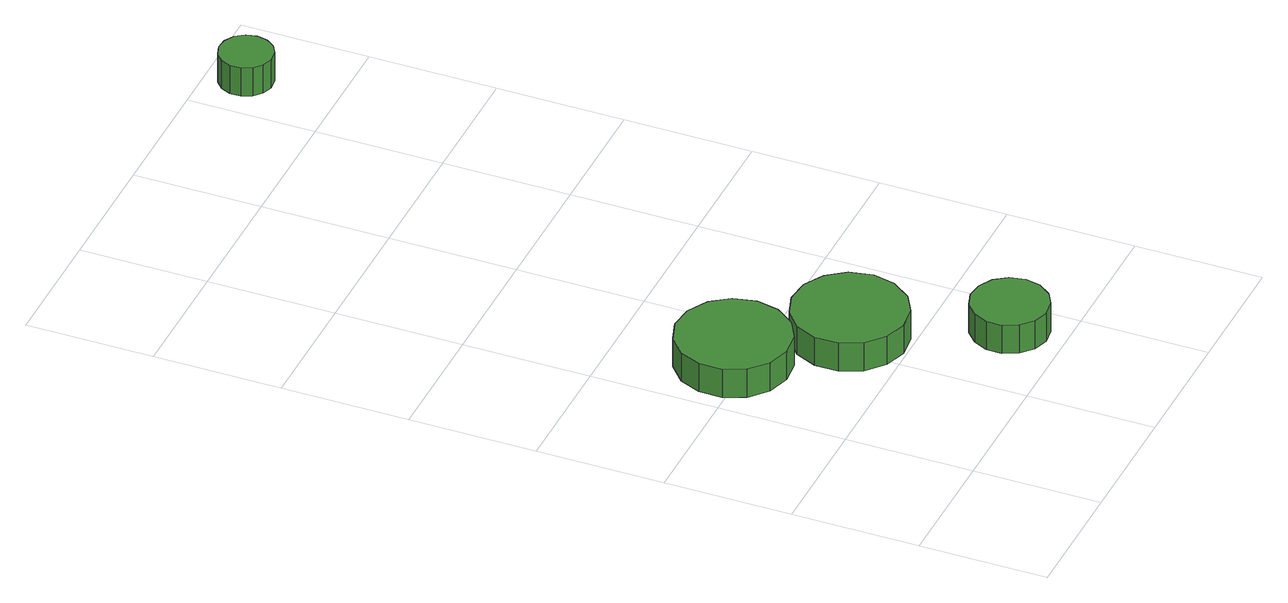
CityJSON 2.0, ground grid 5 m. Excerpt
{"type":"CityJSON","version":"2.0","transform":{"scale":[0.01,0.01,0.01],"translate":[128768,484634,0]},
"CityObjects":{
"tree1":{"type":"SolitaryVegetationObject","attributes":{"function":"something"},"geometry":[{"type":"MultiSurface","lod":"1","boundaries":[[[0,1,2,3,4,5,6,7,8,9,10,11,12,13,14]],[[15,16,17,18,19,20,21,22,23,24,25,26,27,28,29]],[[0,29,28,1]],[[1,28,27,2]],[[2,27,26,3]],[[3,26,25,4]],[[4,25,24,5]],[[5,24,23,6]],[[6,23,22,7]],[[7,22,21,8]],[[8,21,20,9]],[[9,20,19,10]],[[10,19,18,11]],[[11,18,17,12]],[[12,17,16,13]],[[13,16,15,14]],[[14,15,29,0]]]}]},
"tree2":{"type":"SolitaryVegetationObject","attributes":{"function":"something"},"geometry":[{"type":"MultiSurface","lod":"1","boundaries":[[[30,31,32,33,34,35,36,37,38,39,40,41,42,43,44]],[[45,46,47,48,49,50,51,52,53,54,55,56,57,58,59]],[[30,59,58,31]],[[31,58,57,32]],[[32,57,56,33]],[[33,56,55,34]],[[34,55,54,35]],[[35,54,53,36]],[[36,53,52,37]],[[37,52,51,38]],[[38,51,50,39]],[[39,50,49,40]],[[40,49,48,41]],[[41,48,47,42]],[[42,47,46,43]],[[43,46,45,44]],[[44,45,59,30]]]}]},
"tree3":{"type":"SolitaryVegetationObject","attributes":{"function":"something"},"geometry":[{"type":"MultiSurface","lod":"1","boundaries":[[[60,61,62,63,64,65,66,67,68,69,70,71,72,73,74]],[[75,76,77,78,79,80,81,82,83,84,85,86,87,88,89]],[[60,89,88,61]],[[61,88,87,62]],[[62,87,86,63]],[[63,86,85,64]],[[64,85,84,65]],[[65,84,83,66]],[[66,83,82,67]],[[67,82,81,68]],[[68,81,80,69]],[[69,80,79,70]],[[70,79,78,71]],[[71,78,77,72]],[[72,77,76,73]],[[73,76,75,74]],[[74,75,89,60]]]}]},
"tree4":{"type":"SolitaryVegetationObject","attributes":{"function":"something"},"geometry":[{"type":"MultiSurface","lod":"1","boundaries":[[[90,91,92,93,94,95,96,97,98,99,100,101,102,103,104]],[[105,106,107,108,109,110,111,112,113,114,115,116,117,118,119]],[[90,119,118,91]],[[91,118,117,92]],[[92,117,116,93]],[[93,116,115,94]],[[94,115,114,95]],[[95,114,113,96]],[[96,113,112,97]],[[97,112,111,98]],[[98,111,110,99]],[[99,110,109,100]],[[100,109,108,101]],[[101,108,107,102]],[[102,107,106,103]],[[103,106,105,104]],[[104,105,119,90]]]}]}
},
"vertices":[
[497,1055,182],[478,1145,182],[424,1219,182],[344,1265,182],[253,1275,182],[166,1246,182],[97,1185,182],[60,1101,182],[60,1009,182],[97,925,182],[166,864,182],[253,836,182],[344,845,182],[424,891,182],[478,965,182],[478,965,57],[424,891,57],[344,845,57],[253,836,57],[166,864,57],[97,925,57],[60,1009,57],[60,1101,57],[97,1185,57],[166,1246,57],[253,1275,57],[344,1265,57],[424,1219,57],[478,1145,57],[497,1055,57],
[809,731,182],[789,821,182],[735,895,182],[656,941,182],[565,950,182],[477,922,182],[409,861,182],[372,777,182],[372,685,182],[409,601,182],[477,540,182],[565,511,182],[656,521,182],[735,567,182],[789,641,182],[789,641,57],[735,567,57],[656,521,57],[565,511,57],[477,540,57],[409,601,57],[372,685,57],[372,777,57],[409,861,57],[477,922,57],[565,950,57],[656,941,57],[735,895,57],[789,821,57],[809,731,57],
[979,207,196],[966,267,196],[930,317,196],[876,348,196],[815,355,196],[756,336,196],[710,294,196],[684,238,196],[684,176,196],[710,119,196],[756,78,196],[815,58,196],[876,65,196],[930,96,196],[966,146,196],[966,146,71],[930,96,71],[876,65,71],[815,58,71],[756,78,71],[710,119,71],[684,176,71],[684,238,71],[710,294,71],[756,336,71],[815,355,71],[876,348,71],[930,317,71],[966,267,71],[979,207,71],
[1305,3354,177],[1296,3396,177],[1271,3431,177],[1233,3452,177],[1190,3457,177],[1149,3443,177],[1117,3414,177],[1100,3375,177],[1100,3332,177],[1117,3293,177],[1149,3264,177],[1190,3250,177],[1233,3255,177],[1271,3276,177],[1296,3311,177],[1296,3311,52],[1271,3276,52],[1233,3255,52],[1190,3250,52],[1149,3264,52],[1117,3293,52],[1100,3332,52],[1100,3375,52],[1117,3414,52],[1149,3443,52],[1190,3457,52],[1233,3452,52],[1271,3431,52],[1296,3396,52],[1305,3354,52]
]}
